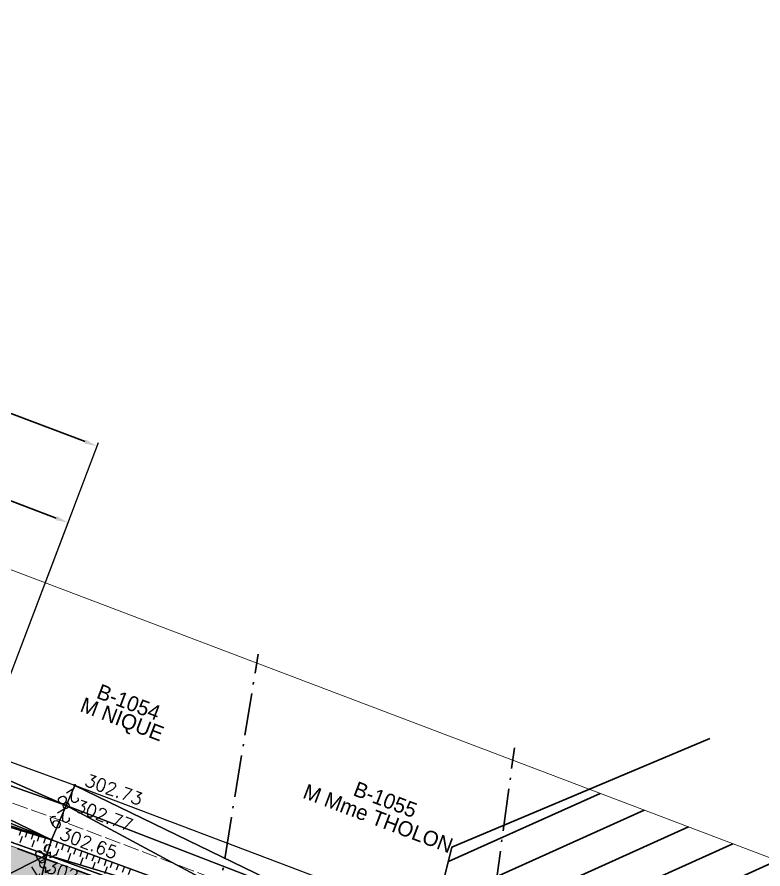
# Model space of a CAD drawing. Header units: metres. Extents: x 1851427 to 1852022, y 5183007 to 5183309.
# Drawn here: x 1851546.65 to 1851582.02, y 5183268.45 to 5183308.87 of the extents above; entities that cross this region are included whole.
import ezdxf
from ezdxf.enums import TextEntityAlignment as Align

# ---------------------------------------------------------------- set-up
doc = ezdxf.new("R2010")
doc.units = ezdxf.units.M
doc.header["$LTSCALE"] = 2.5
doc.header["$PDMODE"] = 35
doc.header["$PDSIZE"] = 0.03
for name, pattern in [('L16', [0.375, 0.3, -0.075]), ('L5', [1.15, 0.8, -0.175, 0, -0.175]), ('L8', [0.225, 0.15, -0.075])]:
    doc.linetypes.add(name, pattern=pattern)
doc.layers.get('0').update_dxf_attribs({"linetype": 'CONTINUOUS', "lineweight": 30})
doc.layers.get('Defpoints').update_dxf_attribs({"linetype": 'CONTINUOUS'})
doc.layers.add('CADRE', color=7, linetype='CONTINUOUS', lineweight=13, true_color=0x285a87)
doc.layers.add('PRO_PAR_SURF', color=7, linetype='CONTINUOUS', lineweight=20, true_color=0x285a87)
doc.layers.add('N', color=1, linetype='CONTINUOUS', plot=False)
for name, color, linetype, lineweight in [('P', 7, 'CONTINUOUS', 50), ('PAR', 11, 'L5', 30), ('PAR_TXT', 230, 'CONTINUOUS', 20), ('PLU', 5, 'CONTINUOUS', 30), ('TAL', 34, 'CONTINUOUS', 25), ('VOI', 251, 'CONTINUOUS', 20), ('Z', 7, 'CONTINUOUS', 9)]:
    doc.layers.add(name, color=color, linetype=linetype, lineweight=lineweight)
for name, color, linetype in [('PRO_PAR_HAC', 7, 'CONTINUOUS'), ('TAL_HACH', 44, 'CONTINUOUS'), ('TN_', 94, 'CONTINUOUS')]:
    doc.layers.add(name, color=color, linetype=linetype)
doc.styles.add('_ECRITURE', font='')
doc.styles.add('Ecriture', font='')
doc.styles.add('SIMPLEX', font='SIMPLEX.SHX', dxfattribs={"oblique": 27})
doc.styles.get("Standard").update_dxf_attribs({"font": 'Arial.ttf'})
doc.styles.get('_ECRITURE').set_extended_font_data('NewsGoth BT')
doc.styles.get('Ecriture').set_extended_font_data('NewsGoth BT')
doc.dimstyles.new('Voirie', dxfattribs={"dimtxt": 0.8, "dimasz": 0.6, "dimexe": 0.18, "dimexo": 0.0625, "dimgap": 0, "dimtad": 0, "dimzin": 0, "dimdsep": 46, "dimtxsty": 'Ecriture', "dimcen": 0.04, "dimclrd": 256, "dimclre": 256, "dimclrt": 256, "dimaunit": 2, "dimadec": 3, "dimazin": 0, "dimtfac": 1, "dimtofl": 0, "dimtmove": 0, "dimatfit": 0, "dimfxl": 1, "dimtolj": 1, "dimtzin": 0, "dimlwd": -1, "dimarcsym": 0})

# ---------------------------------------------------------------- blocks, each defined once
blk = doc.blocks.new('TCPOINT')
blk.add_point((0, 0))
at = {"layer": 'N'}
blk.add_attdef('MAT', (0.2, 0.2), '', height=0.34, dxfattribs=at)
at = {"layer": 'Z', "style": 'SIMPLEX'}
blk.add_attdef('ALT', (0.2, -0.54), '', height=0.34, dxfattribs=at)
blk = doc.blocks.new('PAR_TXT_02')
at = {"layer": 'PAR_TXT', "style": '_ECRITURE'}
for tag, p in [('CONFINS_1', (0, 0.8)), ('CONFINS_2', (0, 0)), ('CONFINS_3', (0, -0.8)), ('CONFINS_4', (0, -1.6))]:
    blk.add_attdef(tag, text='', height=0.45, dxfattribs=at).set_placement(p, align=Align.MIDDLE)
blk = doc.blocks.new('*D86')
at = {"lineweight": -2, "transparency": 16777216}
for p, q in [((1851523.89, 5183277.838), (1851529.464, 5183292.52)), ((1851543.641, 5183270.591), (1851549.131, 5183285.052))]:
    blk.add_line(p, q, dxfattribs=at)
at = {"transparency": 16777216}
for p, q in [((1851529.961, 5183292.138), (1851537.791, 5183289.165)), ((1851548.507, 5183285.097), (1851540.676, 5183288.07))]:
    blk.add_line(p, q, dxfattribs=at)
for points in [[(1851529.996, 5183292.232), (1851529.925, 5183292.045), (1851529.4, 5183292.351)], [(1851548.542, 5183285.191), (1851548.471, 5183285.004), (1851549.067, 5183284.884)]]:
    blk.add_solid(points, dxfattribs=at)
at = {"layer": 'Defpoints', "color": 0, "transparency": 16777216}
for p in [(1851549.067, 5183284.884), (1851523.867, 5183277.78), (1851543.619, 5183270.532)]:
    blk.add_point(p, dxfattribs=at)
at = {"transparency": 16777216, "insert": (1851539.234, 5183288.618), "char_height": 0.8, "attachment_point": 5, "rotation": 339.21, "style": 'Ecriture'}
blk.add_mtext('\\A1;21.04', dxfattribs=at)
blk = doc.blocks.new('*D87')
at = {"lineweight": -2, "transparency": 16777216}
for p, q in [((1851518.766, 5183279.716), (1851525.74, 5183298.085)), ((1851543.643, 5183270.599), (1851550.508, 5183288.681))]:
    blk.add_line(p, q, dxfattribs=at)
at = {"transparency": 16777216}
for p, q in [((1851526.237, 5183297.703), (1851536.582, 5183293.776)), ((1851549.883, 5183288.726), (1851539.538, 5183292.653))]:
    blk.add_line(p, q, dxfattribs=at)
for points in [[(1851526.272, 5183297.797), (1851526.201, 5183297.61), (1851525.676, 5183297.916)], [(1851549.919, 5183288.819), (1851549.848, 5183288.632), (1851550.444, 5183288.513)]]:
    blk.add_solid(points, dxfattribs=at)
at = {"layer": 'Defpoints', "color": 0, "transparency": 16777216}
for p in [(1851550.444, 5183288.513), (1851518.743, 5183279.657), (1851543.621, 5183270.541)]:
    blk.add_point(p, dxfattribs=at)
at = {"transparency": 16777216, "insert": (1851538.06, 5183293.215), "char_height": 0.8, "attachment_point": 5, "rotation": 339.21, "style": 'Ecriture'}
blk.add_mtext('\\A1;26.49', dxfattribs=at)

msp = doc.modelspace()

# ---------------------------------------------------------------- hatches: boundary and pattern name
at = {"layer": 'PLU'}
h = msp.add_hatch(dxfattribs=at)
h.set_pattern_fill('ANSI31', color=256, scale=0.5)
h.set_pattern_definition([(24.21, (1851429.304, 5183182.4787), (-0.651005, 1.447877), [])])
h.paths.add_polyline_path([(1851573.783, 5183272.235), (1851567.273, 5183269.493), (1851562.562, 5183250.422), (1851559.095, 5183230.878), (1851557.038, 5183204.636), (1851554.431, 5183174.429), (1851560.896, 5183146.032), (1851566.634, 5183139.902), (1851570.73, 5183137.309), (1851615.887, 5183256.249)])
h.paths.add_polyline_path([(1851573.543, 5183224.394), (1851588.36, 5183218.768), (1851588.8, 5183219.927), (1851573.983, 5183225.553)], flags=24)
at = {"layer": 'PRO_PAR_HAC'}
h = msp.add_hatch(color=174, dxfattribs=at)
h.dxf.hatch_style = 1
h.paths.add_polyline_path([(1851571.716, 5183260.245), (1851543.621, 5183270.541), (1851538.934, 5183251.64), (1851568.148, 5183242.761)])

# ---------------------------------------------------------------- linework, layer by layer
at = {"layer": 'CADRE'}
msp.add_lwpolyline([(1851477.29, 5183308.87), (1851615.887, 5183256.249), (1851565.308, 5183123.028), (1851426.711, 5183175.648)], close=True, dxfattribs=at)
at = {"layer": 'PAR', "flags": 128}
for points in [[(1851518.743, 5183279.657), (1851571.716, 5183260.245)], [(1851556.014, 5183265.999), (1851558.085, 5183278.648)], [(1851568.493, 5183261.426), (1851570.237, 5183274.194)]]:
    msp.add_lwpolyline(points, dxfattribs=at)
at = {"layer": 'PLU', "flags": 128}
msp.add_lwpolyline([(1851579.507, 5183274.646), (1851567.273, 5183269.493), (1851562.562, 5183250.422), (1851559.095, 5183230.878), (1851557.038, 5183204.636), (1851554.431, 5183174.429), (1851560.896, 5183146.032), (1851566.634, 5183139.902), (1851584.1, 5183128.846)], dxfattribs=at)
at = {"layer": 'PRO_PAR_SURF', "flags": 128}
msp.add_lwpolyline([(1851571.716, 5183260.245), (1851543.621, 5183270.541), (1851538.934, 5183251.64), (1851568.148, 5183242.761)], close=True, dxfattribs=at)
at = {"layer": 'TAL', "flags": 128}
msp.add_lwpolyline([(1851572.737, 5183260.939), (1851570.333, 5183261.699), (1851560.098, 5183265.494), (1851548.281, 5183269.842), (1851532.435, 5183275.248)], dxfattribs=at)
at = {"layer": 'TAL', "linetype": 'L8', "flags": 128}
msp.add_lwpolyline([(1851570.185, 5183260.831), (1851559.933, 5183264.767), (1851548.054, 5183269.128), (1851532.189, 5183274.765)], dxfattribs=at)
at = {"layer": 'TAL_HACH'}
for p, q in [((1851546.841, 5183270.333), (1851546.744, 5183270.049)), ((1851547.129, 5183270.235), (1851547.032, 5183269.951)), ((1851546.888, 5183270), (1851546.781, 5183269.686)), ((1851547.417, 5183270.137), (1851547.32, 5183269.853)), ((1851547.464, 5183269.804), (1851547.355, 5183269.482)), ((1851547.705, 5183270.038), (1851547.608, 5183269.754)), ((1851547.993, 5183269.94), (1851547.896, 5183269.656)), ((1851548.281, 5183269.842), (1851548.181, 5183269.559)), ((1851548.57, 5183269.736), (1851548.466, 5183269.454)), ((1851548.039, 5183269.608), (1851547.925, 5183269.28)), ((1851548.61, 5183269.401), (1851548.49, 5183269.074)), ((1851548.858, 5183269.63), (1851548.754, 5183269.348)), ((1851549.146, 5183269.524), (1851549.042, 5183269.242)), ((1851549.434, 5183269.418), (1851549.331, 5183269.136)), ((1851549.187, 5183269.189), (1851549.066, 5183268.862)), ((1851549.722, 5183269.312), (1851549.619, 5183269.03)), ((1851549.763, 5183268.977), (1851549.643, 5183268.651)), ((1851550.011, 5183269.206), (1851549.907, 5183268.924)), ((1851550.299, 5183269.1), (1851550.195, 5183268.818)), ((1851550.587, 5183268.993), (1851550.483, 5183268.712)), ((1851550.339, 5183268.765), (1851550.22, 5183268.439)), ((1851550.875, 5183268.887), (1851550.772, 5183268.606)), ((1851550.916, 5183268.553), (1851550.796, 5183268.228)), ((1851551.163, 5183268.781), (1851551.06, 5183268.5)), ((1851551.452, 5183268.675), (1851551.348, 5183268.394)), ((1851551.74, 5183268.569), (1851551.636, 5183268.288)), ((1851552.028, 5183268.463), (1851551.924, 5183268.182))]:
    msp.add_line(p, q, dxfattribs=at)
at = {"layer": 'TN_'}
for points in [[(1851533.789, 5183276.865, 303.26), (1851548.973, 5183271.472, 302.77), (1851534.299, 5183277.911, 303.29)], [(1851548.973, 5183271.472, 302.77), (1851549.394, 5183272.418, 302.73), (1851534.299, 5183277.911, 303.29)], [(1851548.281, 5183269.842, 302.65), (1851533.789, 5183276.865, 303.26), (1851529.658, 5183277.342, 303.43)], [(1851548.281, 5183269.842, 302.65), (1851529.658, 5183277.342, 303.43), (1851533.287, 5183274.958, 303.24)], [(1851533.789, 5183276.865, 303.26), (1851548.281, 5183269.842, 302.65), (1851548.973, 5183271.472, 302.77)], [(1851548.281, 5183269.842, 302.65), (1851533.287, 5183274.958, 303.24), (1851533.135, 5183274.429, 303.11)], [(1851548.054, 5183269.128, 302.45), (1851533.135, 5183274.429, 303.11), (1851529.942, 5183259.867, 302.89)], [(1851548.054, 5183269.128, 302.45), (1851548.281, 5183269.842, 302.65), (1851533.135, 5183274.429, 303.11)], [(1851560.627, 5183266.953, 302.4), (1851549.394, 5183272.418, 302.73), (1851548.973, 5183271.472, 302.77)], [(1851560.627, 5183266.953, 302.4), (1851561.067, 5183267.986, 302.34), (1851549.394, 5183272.418, 302.73)], [(1851560.098, 5183265.494, 302.28), (1851548.973, 5183271.472, 302.77), (1851548.281, 5183269.842, 302.65)], [(1851560.098, 5183265.494, 302.28), (1851560.627, 5183266.953, 302.4), (1851548.973, 5183271.472, 302.77)], [(1851548.054, 5183269.128, 302.45), (1851560.098, 5183265.494, 302.28), (1851548.281, 5183269.842, 302.65)], [(1851544.955, 5183256.222, 302.24), (1851548.054, 5183269.128, 302.45), (1851529.942, 5183259.867, 302.89)], [(1851544.955, 5183256.222, 302.24), (1851559.933, 5183264.767, 302.03), (1851548.054, 5183269.128, 302.45)], [(1851548.054, 5183269.128, 302.45), (1851559.933, 5183264.767, 302.03), (1851560.098, 5183265.494, 302.28)]]:
    msp.add_3dface(points, dxfattribs=at)
at = {"layer": 'VOI', "linetype": 'L16', "flags": 128}
for points in [[(1851577.554, 5183261.609), (1851571.372, 5183263.977), (1851561.067, 5183267.986), (1851549.394, 5183272.418), (1851534.299, 5183277.911), (1851528.756, 5183279.704)], [(1851576.91, 5183259.928), (1851570.723, 5183262.298), (1851560.421, 5183266.306), (1851548.767, 5183270.731), (1851533.715, 5183276.209), (1851529.658, 5183277.342)]]:
    msp.add_lwpolyline(points, dxfattribs=at)

# ---------------------------------------------------------------- block references
at = {"layer": 'P'}
ref = msp.add_blockref('TCPOINT', (1851549.394, 5183272.418, 302.73), dxfattribs=dict(at, rotation=212.5130430288477))
ref.add_attrib('MAT', '28', (1851549.364, 5183272.28, 302.73), dxfattribs={"layer": 'N', "height": 0.6, "rotation": 212.513, "style": 'SIMPLEX'})
ref.add_attrib('ALT', '302.73', dxfattribs={"layer": 'Z', "height": 0.6, "rotation": 340.0025, "style": 'SIMPLEX'}).set_placement((1851550.011, 5183272.983), align=Align.TOP_LEFT)
ref = msp.add_blockref('TCPOINT', (1851548.973, 5183271.472, 302.77), dxfattribs=dict(at, rotation=212.5130430288477))
ref.add_attrib('MAT', '29', (1851548.942, 5183271.334, 302.77), dxfattribs={"layer": 'N', "height": 0.6, "rotation": 212.513, "style": 'SIMPLEX'})
ref.add_attrib('ALT', '302.77', dxfattribs={"layer": 'Z', "height": 0.6, "rotation": 339.21, "style": 'SIMPLEX'}).set_placement((1851549.566, 5183271.77), align=Align.TOP_LEFT)
ref = msp.add_blockref('TCPOINT', (1851548.281, 5183269.842, 302.65), dxfattribs=dict(at, rotation=212.5130430288477))
ref.add_attrib('MAT', '30', (1851548.251, 5183269.704, 302.65), dxfattribs={"layer": 'N', "height": 0.6, "rotation": 212.513, "style": 'SIMPLEX'})
ref.add_attrib('ALT', '302.65', dxfattribs={"layer": 'Z', "height": 0.6, "rotation": 339.7997, "style": 'SIMPLEX'}).set_placement((1851548.822, 5183270.448), align=Align.TOP_LEFT)
ref = msp.add_blockref('TCPOINT', (1851548.054, 5183269.128, 302.45), dxfattribs=dict(at, rotation=212.5130430288477))
ref.add_attrib('MAT', '31', (1851548.023, 5183268.99, 302.45), dxfattribs={"layer": 'N', "height": 0.6, "rotation": 212.513, "style": 'SIMPLEX'})
ref.add_attrib('ALT', '302.45', dxfattribs={"layer": 'Z', "height": 0.6, "rotation": 339.8444, "style": 'SIMPLEX'}).set_placement((1851548.174, 5183268.881), align=Align.TOP_LEFT)
at = {"layer": 'PAR_TXT'}
ref = msp.add_blockref('PAR_TXT_02', (1851551.604, 5183275.472), dxfattribs=dict(at, xscale=1.197636594415805, yscale=1.197636594415805, zscale=1.197636594415805, rotation=339.2099677879127))
ref.add_attrib('CONFINS_1', 'B-1054', dxfattribs={"height": 0.7186, "rotation": 339.21, "style": '_ECRITURE'}).set_placement((1851551.944, 5183276.368), align=Align.MIDDLE)
ref.add_attrib('CONFINS_2', 'M NIQUE', dxfattribs={"height": 0.7186, "rotation": 339.21, "style": '_ECRITURE'}).set_placement((1851551.604, 5183275.472), align=Align.MIDDLE)
ref = msp.add_blockref('PAR_TXT_02', (1851563.774, 5183270.852), dxfattribs=dict(at, xscale=1.197636594415805, yscale=1.197636594415805, zscale=1.197636594415805, rotation=339.2099677879127))
ref.add_attrib('CONFINS_1', 'B-1055', dxfattribs={"height": 0.7186, "rotation": 339.21, "style": '_ECRITURE'}).set_placement((1851564.114, 5183271.747), align=Align.MIDDLE)
ref.add_attrib('CONFINS_2', 'M Mme THOLON', dxfattribs={"height": 0.71858, "rotation": 339.21, "style": '_ECRITURE'}).set_placement((1851563.774, 5183270.852), align=Align.MIDDLE)

# ---------------------------------------------------------------- dimensions: what is measured, and where the dimension line sits
for base, p1, p2, picture, middle in [((1851550.444, 5183288.513), (1851518.743, 5183279.657), (1851543.621, 5183270.541), '*D87', (1851538.06, 5183293.215)), ((1851549.067, 5183284.884), (1851523.867, 5183277.78), (1851543.619, 5183270.532), '*D86', (1851539.234, 5183288.618))]:
    dim = msp.add_linear_dim(base=base, p1=p1, p2=p2, angle=339.21, dimstyle='Voirie')
    dim.commit()
    dim.dimension.update_dxf_attribs({"geometry": picture, "text_midpoint": middle})

doc.saveas('drawing.dxf')
